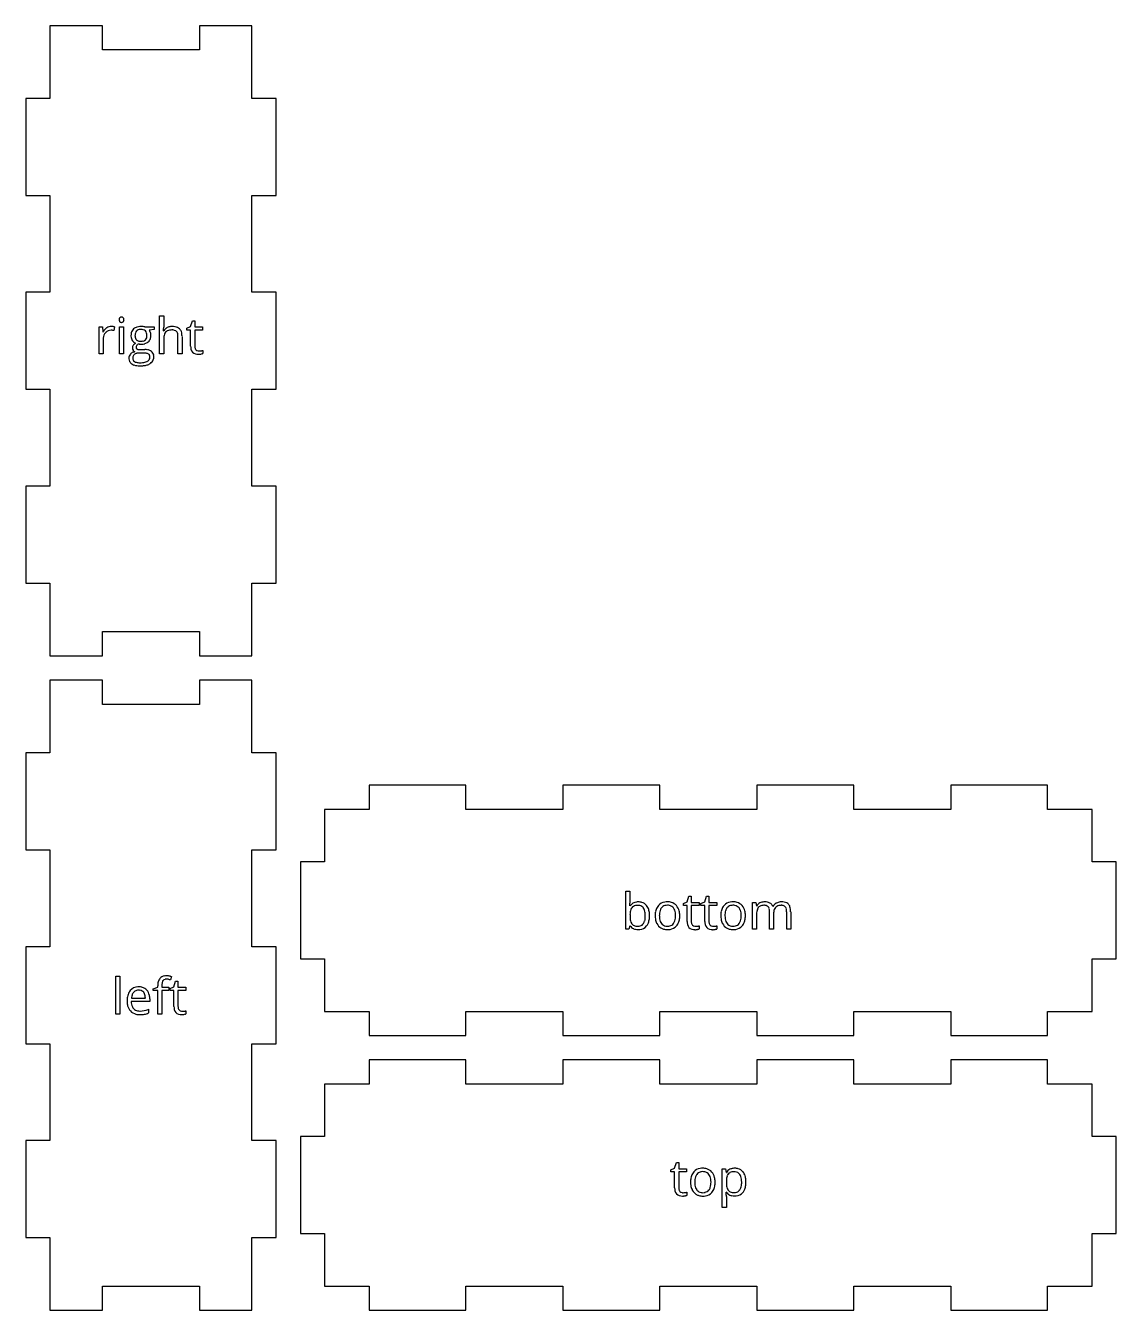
# Model space of a CAD drawing. Header units: millimetres. Extents: x 0 to 239, y 3 to 162.
# Drawn here: x 104 to 239, y 3 to 162 of the extents above; entities that cross this region are included whole.
import ezdxf

# ---------------------------------------------------------------- set-up
doc = ezdxf.new("R2010")
doc.units = ezdxf.units.MM

msp = doc.modelspace()

# ---------------------------------------------------------------- linework, layer by layer
at = {"layer": 'bottom_labelLayer'}
for p, q in [((178.3, 50.18), (178.3, 54.89)), ((178.3, 54.89), (178.8, 54.89)), ((178.8, 54.89), (178.8, 53.74)), ((185.88, 53.55), (186.09, 54.26)), ((186.09, 54.26), (186.38, 54.26)), ((186.38, 54.26), (186.38, 53.49)), ((188.07, 53.55), (188.28, 54.26)), ((188.28, 54.26), (188.57, 54.26)), ((188.57, 54.26), (188.57, 53.49)), ((178.78, 53.05), (178.8, 53.05)), ((185.41, 53.34), (185.88, 53.55)), ((185.41, 53.1), (185.41, 53.34)), ((185.88, 53.1), (185.41, 53.1)), ((185.88, 51.13), (185.88, 53.1)), ((186.38, 53.49), (187.35, 53.49)), ((187.35, 53.1), (186.38, 53.1)), ((186.38, 53.1), (186.38, 51.15)), ((187.35, 53.49), (187.35, 53.1)), ((187.59, 53.34), (188.07, 53.55)), ((187.59, 53.1), (187.59, 53.34)), ((188.07, 53.1), (187.59, 53.1)), ((188.07, 51.13), (188.07, 53.1)), ((188.57, 53.49), (189.54, 53.49)), ((189.54, 53.1), (188.57, 53.1)), ((188.57, 53.1), (188.57, 51.15)), ((189.54, 53.49), (189.54, 53.1)), ((193.97, 50.18), (193.97, 53.49)), ((193.97, 53.49), (194.38, 53.49)), ((194.38, 53.49), (194.46, 53.04)), ((194.46, 53.04), (194.48, 53.04)), ((196.48, 52.99), (196.5, 52.99)), ((194.47, 51.92), (194.47, 50.18)), ((196.08, 50.18), (196.08, 52.33)), ((196.58, 52.03), (196.58, 50.18)), ((198.2, 50.18), (198.2, 52.33)), ((198.7, 52.34), (198.7, 50.18)), ((178.66, 50.18), (178.3, 50.18)), ((178.77, 50.6), (178.66, 50.18)), ((178.8, 50.6), (178.77, 50.6)), ((187.37, 50.59), (187.37, 50.21)), ((189.56, 50.59), (189.56, 50.21)), ((194.47, 50.18), (193.97, 50.18)), ((196.58, 50.18), (196.08, 50.18)), ((198.7, 50.18), (198.2, 50.18))]:
    msp.add_line(p, q, dxfattribs=at)
for centre, radius, start, end in [((171.24, 53.63), 7.56, 355.7239, 358.1259), ((172.54, 53.55), 6.26, 355.4714, 355.6531), ((168.33, 53.73), 10.48, 358.1123, 0.0484), ((179.74, 52.4), 1.14, 95.1835, 145.1109), ((180.39, 52.08), 1.57, 160.8926, 171.2335), ((179.72, 52.32), 0.86, 143.3382, 161.256), ((179.56, 52.42), 0.668, 120.1403, 142.4249), ((179.66, 52.24), 0.874, 100.4469, 119.6701), ((179.76, 51.71), 1.41, 89.5731, 100.7324), ((179.84, 51.83), 1.72, 89.8744, 96.8146), ((179.78, 51.96), 1.16, 78.6782, 90.375), ((179.86, 52.01), 1.54, 74.2393, 90.5624), ((179.88, 52.38), 0.733, 35.5408, 79.8011), ((179.96, 52.38), 1.15, 38.5631, 74.0671), ((179.8, 52.32), 0.833, 32.7028, 35.5249), ((179.57, 52.2), 1.09, 15.7779, 32.0152), ((178.85, 51.98), 1.84, 6.1648, 16.0397), ((179.7, 52.18), 1.48, 16.4709, 38.4075), ((178.95, 51.94), 2.27, 5.1339, 16.7973), ((183.64, 52.03), 1.71, 150.7112, 169.4696), ((183.36, 52.18), 1.39, 138.176, 150.2287), ((183.31, 52.21), 1.33, 99.1759, 137.9833), ((184.13, 51.97), 1.69, 162.0653, 173.1675), ((183.52, 52.18), 1.04, 142.9026, 162.375), ((183.32, 52.31), 0.8, 103.4685, 142.3119), ((183.44, 51.6), 1.95, 89.7326, 100.076), ((183.42, 51.93), 1.2, 89.4806, 103.8805), ((183.44, 51.86), 1.27, 79.3453, 90.3175), ((183.46, 51.87), 1.69, 73.5222, 90.5692), ((183.54, 52.29), 0.827, 37.9578, 80.4006), ((183.56, 52.22), 1.32, 41.1446, 73.2134), ((183.37, 52.17), 1.03, 20.0257, 37.4351), ((182.85, 51.98), 1.58, 7.744, 20.069), ((183.37, 52.06), 1.56, 13.5014, 41.0704), ((191.76, 52.03), 1.71, 150.7112, 169.4696), ((191.48, 52.18), 1.39, 138.176, 150.2287), ((191.43, 52.21), 1.33, 99.1759, 137.9833), ((192.25, 51.97), 1.69, 162.0653, 173.1675), ((191.64, 52.18), 1.04, 142.9026, 162.375), ((191.44, 52.31), 0.8, 103.4685, 142.3119), ((191.56, 51.6), 1.95, 89.7326, 100.076), ((191.54, 51.93), 1.2, 89.4806, 103.8805), ((191.56, 51.86), 1.27, 79.3453, 90.3175), ((191.59, 51.87), 1.69, 73.5222, 90.5692), ((191.66, 52.29), 0.827, 37.9578, 80.4006), ((191.69, 52.22), 1.32, 41.1446, 73.2134), ((191.49, 52.17), 1.03, 20.0257, 37.4351), ((190.98, 51.98), 1.58, 7.744, 20.069), ((191.5, 52.06), 1.56, 13.5014, 41.0704), ((195.33, 52.54), 0.988, 117.121, 149.5423), ((195.98, 52.12), 1.49, 161.0235, 171.4469), ((195.36, 52.34), 0.843, 143.077, 161.3914), ((195.21, 52.44), 0.659, 123.7021, 142.3022), ((195.28, 52.33), 0.789, 101.1546, 123.0655), ((195.43, 52.36), 1.19, 93.8343, 117.5072), ((195.37, 51.88), 1.25, 89.5573, 101.4832), ((195.46, 52.11), 1.44, 89.9661, 94.2831), ((195.38, 51.95), 1.18, 85.5238, 90.0795), ((195.48, 51.91), 1.65, 77.5572, 90.5513), ((195.42, 52.29), 0.834, 72.3602, 85.9562), ((195.51, 52.58), 0.527, 41.0611, 72.8994), ((195.63, 52.57), 0.971, 52.7027, 78.0053), ((195.45, 52.54), 0.607, 20.7071, 40.0218), ((195.14, 52.42), 0.931, 7.9865, 20.795), ((194.6, 52.34), 1.48, 359.6948, 8.1472), ((195.69, 52.67), 0.858, 22.2098, 51.497), ((197.41, 52.47), 1.05, 119.4042, 150.1829), ((197.95, 52.16), 1.36, 160.8731, 172.5273), ((197.45, 52.33), 0.83, 140.9765, 161.1699), ((197.32, 52.43), 0.665, 122.3598, 140.2883), ((197.53, 52.29), 1.26, 118.2579, 120.0633), ((197.53, 52.28), 1.27, 95.8635, 117.9693), ((197.39, 52.3), 0.817, 101.0032, 121.784), ((197.49, 51.83), 1.29, 89.5621, 101.2962), ((197.57, 51.97), 1.59, 89.9198, 96.2618), ((197.5, 51.96), 1.17, 85.8145, 90.0685), ((197.59, 51.81), 1.75, 79.9361, 90.3804), ((197.53, 52.29), 0.834, 72.6396, 86.2568), ((197.63, 52.58), 0.529, 41.0409, 73.1792), ((197.7, 52.44), 1.11, 62.9724, 80.1665), ((197.56, 52.54), 0.607, 20.7071, 40.0218), ((197.26, 52.42), 0.931, 7.9865, 20.795), ((196.71, 52.34), 1.48, 359.6948, 8.1472), ((197.83, 52.69), 0.828, 44.229, 62.6229), ((197.79, 52.67), 0.865, 19.5612, 43.3161), ((197.26, 52.47), 1.43, 7.5042, 19.9645), ((196.39, 52.35), 2.3, 359.7107, 7.6907), ((182.68, 51.84), 3.87, 177.6177, 180.0425), ((182.13, 51.82), 3.32, 179.7763, 185.7076), ((181.51, 51.9), 2.71, 171.0668, 177.8457), ((180.82, 51.69), 2.01, 185.5924, 194.2051), ((179.98, 51.47), 1.14, 193.9431, 208.0219), ((179.64, 51.3), 0.758, 208.5536, 217.5605), ((179.51, 51.51), 1.15, 326.7105, 343.6662), ((178.84, 51.71), 1.86, 343.4172, 353.6369), ((177.73, 51.86), 2.97, 359.7681, 6.3095), ((177.82, 51.83), 2.88, 353.4935, 0.2205), ((179.3, 51.64), 1.9, 335.8306, 350.8255), ((178.28, 51.82), 2.95, 350.6563, 0.3381), ((178, 51.84), 3.23, 359.8779, 5.4094), ((184.52, 51.85), 2.61, 169.2443, 180.3881), ((184.43, 51.83), 2.51, 179.7745, 189.0933), ((183.78, 51.72), 1.86, 188.9103, 205.3171), ((183.59, 51.64), 1.65, 205.6561, 208.4462), ((185.09, 51.85), 2.66, 173.0086, 180.2464), ((184.98, 51.82), 2.54, 179.706, 187.9161), ((184.05, 51.69), 1.6, 187.7639, 200.0977), ((183.53, 51.5), 1.05, 200.0846, 216.9132), ((183.33, 51.52), 1.08, 323.009, 342.639), ((182.71, 51.72), 1.73, 342.3615, 353.7538), ((181.94, 51.85), 2.51, 359.7076, 7.8973), ((181.8, 51.83), 2.65, 353.5363, 0.2014), ((183.24, 51.65), 1.7, 330.2507, 349.4116), ((182.64, 51.87), 2.32, 1.1278, 13.88), ((182.37, 51.82), 2.6, 349.1762, 0.3863), ((182.01, 51.84), 2.95, 359.9919, 1.542), ((187.46, 51.11), 1.58, 179.3551, 192.8478), ((187.4, 51.14), 1.01, 179.6417, 189.7505), ((187.04, 51.08), 0.649, 189.548, 205.7873), ((189.65, 51.11), 1.58, 179.3551, 192.8478), ((189.58, 51.14), 1.01, 179.6417, 189.7505), ((189.23, 51.08), 0.649, 189.548, 205.7873), ((192.65, 51.85), 2.61, 169.2443, 180.3881), ((192.55, 51.83), 2.51, 179.7745, 189.0933), ((191.91, 51.72), 1.86, 188.9103, 205.3171), ((191.71, 51.64), 1.65, 205.6561, 208.4462), ((193.21, 51.85), 2.66, 173.0086, 180.2464), ((193.1, 51.82), 2.54, 179.706, 187.9161), ((192.17, 51.69), 1.6, 187.7639, 200.0977), ((191.66, 51.5), 1.05, 200.0846, 216.9132), ((191.45, 51.52), 1.08, 323.009, 342.639), ((190.83, 51.72), 1.73, 342.3615, 353.7538), ((190.06, 51.85), 2.51, 359.7076, 7.8973), ((189.92, 51.83), 2.65, 353.5363, 0.2014), ((191.36, 51.65), 1.7, 330.2507, 349.4116), ((190.77, 51.87), 2.32, 1.1278, 13.88), ((190.49, 51.82), 2.6, 349.1762, 0.3863), ((190.14, 51.84), 2.95, 359.9919, 1.542), ((197, 51.96), 2.53, 171.3043, 178.3501), ((197.97, 51.92), 3.5, 178.0977, 180.0253), ((198.79, 52.04), 2.21, 172.3776, 180.1829), ((199.35, 52.03), 2.77, 179.8933, 180.0001), ((179.71, 51.25), 1.11, 215.585, 245.8362), ((179.61, 51.29), 0.729, 218.169, 253.8047), ((179.79, 51.45), 1.33, 245.9802, 255.5456), ((179.74, 51.7), 1.17, 253.1382, 266.8483), ((179.84, 51.64), 1.52, 255.7756, 270.3185), ((179.78, 52.15), 1.62, 266.3776, 270.0509), ((179.79, 51.54), 1, 269.3869, 285.8631), ((179.85, 51.82), 1.7, 269.9226, 275.5481), ((179.93, 51.31), 1.19, 274.064, 321.4081), ((179.87, 51.27), 0.723, 286.0163, 326.8497), ((179.75, 51.45), 1.41, 321.3161, 335.5437), ((183.34, 51.49), 1.36, 207.7947, 238.6758), ((183.36, 51.52), 1.4, 238.8115, 253.2429), ((183.35, 51.37), 0.824, 217.3009, 261.7099), ((183.41, 51.73), 1.61, 253.5437, 270.4183), ((183.43, 51.78), 1.25, 260.5032, 270.2477), ((183.43, 52.07), 1.95, 269.7503, 279.8033), ((183.45, 51.7), 1.17, 269.4482, 284.7256), ((183.54, 51.36), 0.812, 284.5662, 322.6334), ((183.56, 51.47), 1.34, 278.8959, 317.9979), ((183.51, 51.51), 1.4, 318.144, 329.7567), ((186.67, 50.9), 0.76, 190.3818, 253.8772), ((186.89, 51.01), 0.487, 206.1294, 221.4084), ((186.82, 51.43), 1.31, 253.7848, 270.8852), ((186.88, 51), 0.467, 221.5949, 262.3505), ((186.91, 51.2), 0.672, 261.3265, 270.1914), ((186.84, 51.4), 1.29, 270.0032, 270.7614), ((186.84, 51.68), 1.57, 270.8932, 275.5485), ((186.92, 52.18), 1.65, 269.8804, 278.3028), ((186.78, 52.29), 2.18, 275.5262, 279.2939), ((186.83, 51.99), 1.88, 279.1859, 280.115), ((186.94, 52.05), 1.52, 278.4155, 279.0077), ((186.91, 51.54), 1.41, 280.0071, 283.3736), ((186.75, 53.23), 2.72, 278.9588, 280.5106), ((187.04, 51.01), 0.874, 283.307, 288.1198), ((186.93, 52.29), 1.76, 280.4848, 282.6268), ((187.08, 51.6), 1.05, 282.5879, 285.5794), ((187.16, 50.65), 0.494, 287.9888, 295.3048), ((187.16, 51.32), 0.76, 285.7259, 286.2542), ((188.86, 50.9), 0.76, 190.3818, 253.8772), ((189.08, 51.01), 0.487, 206.1294, 221.4084), ((189.01, 51.43), 1.31, 253.7848, 270.8852), ((189.06, 51), 0.467, 221.5949, 262.3505), ((189.1, 51.2), 0.672, 261.3265, 270.1914), ((189.03, 51.4), 1.29, 270.0032, 270.7614), ((189.03, 51.68), 1.57, 270.8932, 275.5485), ((189.11, 52.18), 1.65, 269.8804, 278.3028), ((188.97, 52.29), 2.18, 275.5262, 279.2939), ((189.02, 51.99), 1.88, 279.1859, 280.115), ((189.12, 52.05), 1.52, 278.4155, 279.0077), ((189.1, 51.54), 1.41, 280.0071, 283.3736), ((188.94, 53.23), 2.72, 278.9588, 280.5106), ((189.23, 51.01), 0.874, 283.307, 288.1198), ((189.12, 52.29), 1.76, 280.4848, 282.6268), ((189.27, 51.6), 1.05, 282.5879, 285.5794), ((189.35, 50.65), 0.494, 287.9888, 295.3048), ((189.35, 51.32), 0.76, 285.7259, 286.2542), ((191.47, 51.49), 1.36, 207.7947, 238.6758), ((191.48, 51.52), 1.4, 238.8115, 253.2429), ((191.47, 51.37), 0.824, 217.3009, 261.7099), ((191.54, 51.73), 1.61, 253.5437, 270.4183), ((191.56, 51.78), 1.25, 260.5032, 270.2477), ((191.56, 52.07), 1.95, 269.7503, 279.8033), ((191.57, 51.7), 1.17, 269.4482, 284.7256), ((191.66, 51.36), 0.812, 284.5662, 322.6334), ((191.68, 51.47), 1.34, 278.8959, 317.9979), ((191.63, 51.51), 1.4, 318.144, 329.7567)]:
    msp.add_arc(centre, radius, start, end, dxfattribs=at)
at = {"layer": 'bottom_outsideCutPath'}
for p, q in [((158.5, 68), (146.5, 68)), ((146.5, 68), (146.5, 65)), ((158.5, 65), (158.5, 68)), ((182.5, 68), (170.5, 68)), ((170.5, 68), (170.5, 65)), ((182.5, 65), (182.5, 68)), ((206.5, 68), (194.5, 68)), ((194.5, 68), (194.5, 65)), ((206.5, 65), (206.5, 68)), ((230.5, 68), (218.5, 68)), ((218.5, 68), (218.5, 65)), ((230.5, 65), (230.5, 68)), ((141, 65), (141, 58.5)), ((146.5, 65), (141, 65)), ((170.5, 65), (158.5, 65)), ((194.5, 65), (182.5, 65)), ((218.5, 65), (206.5, 65)), ((236, 65), (230.5, 65)), ((236, 58.5), (236, 65)), ((141, 58.5), (138, 58.5)), ((138, 58.5), (138, 46.5)), ((239, 58.5), (236, 58.5)), ((239, 46.5), (239, 58.5)), ((138, 46.5), (141, 46.5)), ((141, 46.5), (141, 40)), ((236, 40), (236, 46.5)), ((236, 46.5), (239, 46.5)), ((141, 40), (146.5, 40)), ((146.5, 40), (146.5, 37)), ((158.5, 37), (158.5, 40)), ((158.5, 40), (170.5, 40)), ((170.5, 40), (170.5, 37)), ((182.5, 37), (182.5, 40)), ((182.5, 40), (194.5, 40)), ((194.5, 40), (194.5, 37)), ((206.5, 37), (206.5, 40)), ((206.5, 40), (218.5, 40)), ((218.5, 40), (218.5, 37)), ((230.5, 37), (230.5, 40)), ((230.5, 40), (236, 40)), ((146.5, 37), (158.5, 37)), ((170.5, 37), (182.5, 37)), ((194.5, 37), (206.5, 37)), ((218.5, 37), (230.5, 37))]:
    msp.add_line(p, q, dxfattribs=at)
at = {"layer": 'left_labelLayer'}
for p, q in [((115.16, 39.66), (115.16, 44.37)), ((115.16, 44.37), (115.67, 44.37)), ((115.67, 44.37), (115.67, 39.66)), ((119.76, 42.81), (120.36, 42.99)), ((120.36, 42.99), (120.36, 43.18)), ((120.86, 43.19), (120.86, 42.98)), ((120.86, 42.98), (121.71, 42.98)), ((121.71, 42.98), (121.71, 42.59)), ((121.87, 42.83), (122.35, 43.04)), ((122.04, 44.3), (121.91, 43.89)), ((122.35, 43.04), (122.56, 43.75)), ((122.56, 43.75), (122.85, 43.75)), ((122.85, 43.75), (122.85, 42.98)), ((122.85, 42.98), (123.81, 42.98)), ((123.81, 42.98), (123.81, 42.59)), ((117.08, 41.64), (118.81, 41.64)), ((119.35, 41.54), (119.35, 41.23)), ((119.76, 42.59), (119.76, 42.81)), ((120.36, 42.59), (119.76, 42.59)), ((120.36, 39.66), (120.36, 42.59)), ((121.71, 42.59), (120.86, 42.59)), ((120.86, 42.59), (120.86, 39.66)), ((121.87, 42.59), (121.87, 42.83)), ((122.35, 42.59), (121.87, 42.59)), ((122.35, 40.61), (122.35, 42.59)), ((123.81, 42.59), (122.85, 42.59)), ((122.85, 42.59), (122.85, 40.63)), ((119.35, 41.23), (117.07, 41.23)), ((119.21, 40.26), (119.21, 39.81)), ((123.84, 40.07), (123.84, 39.69)), ((115.67, 39.66), (115.16, 39.66)), ((120.86, 39.66), (120.36, 39.66))]:
    msp.add_line(p, q, dxfattribs=at)
for centre, radius, start, end in [((117.94, 41.75), 1.29, 92.4763, 140.5386), ((118, 41.26), 1.78, 89.9637, 93.9175), ((118.02, 41.51), 1.53, 74.2126, 90.545), ((118.11, 41.86), 1.16, 41.2065, 74.0232), ((122.39, 43.2), 2.04, 167.5776, 180.6586), ((121.44, 43.43), 1.05, 141.7434, 168.2322), ((121.28, 43.51), 0.881, 98.2551, 139.6203), ((122.58, 43.22), 1.72, 171.6527, 178.4384), ((123.23, 43.19), 2.37, 178.1973, 180.023), ((121.9, 43.32), 1.03, 161.8438, 171.7846), ((121.47, 43.47), 0.581, 145.0689, 162.1801), ((121.35, 43.54), 0.435, 102.7677, 144.338), ((121.42, 42.87), 1.53, 89.6696, 99.9315), ((121.41, 43.31), 0.678, 89.486, 103.4197), ((121.41, 42.91), 1.08, 83.0762, 89.7928), ((121.42, 42.78), 1.62, 81.5642, 89.7017), ((121.35, 42.38), 1.62, 76.5183, 83.0217), ((121.3, 41.99), 2.42, 75.9741, 81.6565), ((121.16, 41.57), 2.44, 71.9613, 76.5919), ((121.11, 41.18), 3.25, 73.2964, 76.0945), ((119.19, 41.31), 2.64, 168.9539, 180.3844), ((118.32, 41.48), 1.76, 149.4071, 169.1854), ((118.08, 41.61), 1.49, 140.1056, 148.9067), ((118.97, 41.46), 1.9, 172.1544, 174.7616), ((118.54, 41.53), 1.46, 160.3354, 172.5315), ((118.1, 41.69), 0.993, 138.0995, 160.5866), ((117.93, 41.84), 0.765, 106.4657, 137.9176), ((117.99, 41.63), 0.991, 89.4423, 106.2089), ((118, 41.58), 1.03, 79.6468, 90.2911), ((118.08, 41.92), 0.688, 40.0823, 80.6243), ((118, 41.87), 0.777, 23.4821, 39.7073), ((117.71, 41.74), 1.09, 8.7343, 23.2772), ((117.1, 41.64), 1.71, 359.6745, 8.9224), ((117.93, 41.7), 1.41, 11.5994, 41.1496), ((117.31, 41.56), 2.05, 359.6148, 12.0337), ((119.42, 41.29), 2.87, 179.9888, 181.799), ((118.77, 41.25), 2.22, 181.3575, 194.492), ((118.05, 41.06), 1.48, 194.0877, 223.0538), ((117.97, 41), 1.38, 223.5466, 256.1957), ((119.08, 41.27), 2.02, 181.1447, 190.8007), ((118.37, 41.13), 1.29, 190.6006, 206.0275), ((118.06, 40.98), 0.944, 206.2951, 222.5557), ((118.03, 40.96), 0.913, 223.0645, 258.1402), ((118.14, 41.42), 1.38, 257.5312, 270.4319), ((118.14, 42.69), 2.65, 270.1984, 292.209), ((118.01, 42.58), 3.02, 287.9023, 293.4862), ((118.01, 43.06), 3.04, 291.8257, 293.1611), ((123.93, 40.59), 1.58, 179.3551, 192.8478), ((123.13, 40.38), 0.76, 190.3818, 253.8772), ((123.86, 40.63), 1.01, 179.6417, 189.7505), ((123.5, 40.56), 0.649, 189.548, 205.7873), ((123.36, 40.5), 0.487, 206.1294, 221.4084), ((123.34, 40.48), 0.467, 221.5949, 262.3505), ((123.38, 40.68), 0.672, 261.3265, 270.1914), ((123.39, 41.66), 1.65, 269.8804, 278.3028), ((123.4, 41.54), 1.52, 278.4155, 279.0077), ((123.22, 42.72), 2.72, 278.9588, 280.5106), ((123.39, 41.77), 1.76, 280.4848, 282.6268), ((123.55, 41.08), 1.05, 282.5879, 285.5794), ((123.62, 40.8), 0.76, 285.7259, 286.2542), ((118.12, 41.55), 1.95, 256.0088, 270.4848), ((118.14, 43.69), 4.09, 269.9668, 271.9931), ((118.17, 42.71), 3.11, 271.912, 275.9727), ((118.28, 41.71), 2.11, 275.9055, 281.6603), ((118.23, 41.9), 2.31, 281.9936, 287.8852), ((123.29, 40.91), 1.31, 253.7848, 270.8852), ((123.31, 40.88), 1.29, 270.0032, 270.7614), ((123.3, 41.16), 1.57, 270.8932, 275.5485), ((123.24, 41.77), 2.18, 275.5262, 279.2939), ((123.3, 41.48), 1.88, 279.1859, 280.115), ((123.38, 41.02), 1.41, 280.0071, 283.3736), ((123.51, 40.5), 0.874, 283.307, 288.1198), ((123.63, 40.14), 0.494, 287.9888, 295.3048)]:
    msp.add_arc(centre, radius, start, end, dxfattribs=at)
at = {"layer": 'left_outsideCutPath'}
for p, q in [((107, 81), (107, 72)), ((113.5, 81), (107, 81)), ((113.5, 78), (113.5, 81)), ((132, 81), (125.5, 81)), ((125.5, 81), (125.5, 78)), ((132, 72), (132, 81)), ((125.5, 78), (113.5, 78)), ((107, 72), (104, 72)), ((104, 72), (104, 60)), ((135, 72), (132, 72)), ((135, 60), (135, 72)), ((104, 60), (107, 60)), ((107, 60), (107, 48)), ((132, 48), (132, 60)), ((132, 60), (135, 60)), ((107, 48), (104, 48)), ((104, 48), (104, 36)), ((135, 48), (132, 48)), ((135, 36), (135, 48)), ((104, 36), (107, 36)), ((107, 36), (107, 24)), ((132, 24), (132, 36)), ((132, 36), (135, 36)), ((107, 24), (104, 24)), ((104, 24), (104, 12)), ((135, 24), (132, 24)), ((135, 12), (135, 24)), ((104, 12), (107, 12)), ((107, 12), (107, 3)), ((132, 3), (132, 12)), ((132, 12), (135, 12)), ((113.5, 3), (113.5, 6)), ((113.5, 6), (125.5, 6)), ((125.5, 6), (125.5, 3)), ((107, 3), (113.5, 3)), ((125.5, 3), (132, 3))]:
    msp.add_line(p, q, dxfattribs=at)
at = {"layer": 'right_labelLayer'}
for p, q in [((120.58, 121.39), (120.58, 126.1)), ((120.58, 126.1), (121.08, 126.1)), ((121.08, 126.1), (121.08, 124.67)), ((113.09, 121.39), (113.09, 124.71)), ((113.09, 124.71), (113.5, 124.71)), ((113.5, 124.71), (113.56, 124.09)), ((113.56, 124.09), (113.58, 124.09)), ((115, 124.73), (114.93, 124.27)), ((115.62, 121.39), (115.62, 124.71)), ((115.62, 124.71), (116.12, 124.71)), ((116.12, 124.71), (116.12, 121.39)), ((118.75, 124.71), (119.9, 124.71)), ((119.9, 124.39), (119.29, 124.32)), ((119.9, 124.71), (119.9, 124.39)), ((121.06, 124.25), (121.09, 124.25)), ((123.95, 124.56), (124.42, 124.77)), ((123.95, 124.32), (123.95, 124.56)), ((124.42, 124.32), (123.95, 124.32)), ((124.42, 124.77), (124.64, 125.48)), ((124.42, 122.34), (124.42, 124.32)), ((124.64, 125.48), (124.93, 125.48)), ((124.93, 125.48), (124.93, 124.71)), ((124.93, 124.71), (125.89, 124.71)), ((125.89, 124.32), (124.93, 124.32)), ((124.93, 124.32), (124.93, 122.36)), ((125.89, 124.71), (125.89, 124.32)), ((113.59, 123.17), (113.59, 121.39)), ((121.08, 123.12), (121.08, 121.39)), ((122.85, 121.39), (122.85, 123.54)), ((123.36, 123.55), (123.36, 121.39)), ((113.59, 121.39), (113.09, 121.39)), ((116.12, 121.39), (115.62, 121.39)), ((118.58, 121.47), (117.98, 121.47)), ((118.15, 121.92), (118.74, 121.92)), ((121.08, 121.39), (120.58, 121.39)), ((123.36, 121.39), (122.85, 121.39)), ((125.91, 121.8), (125.91, 121.42))]:
    msp.add_line(p, q, dxfattribs=at)
for centre, radius, start, end in [((115.92, 125.64), 0.346, 155.9681, 171.0515), ((116.13, 125.61), 0.557, 170.8453, 180.3546), ((115.82, 125.69), 0.235, 133.7881, 155.917), ((115.86, 125.65), 0.291, 92.6446, 133.471), ((115.87, 125.56), 0.384, 89.9688, 93.7642), ((115.88, 125.64), 0.296, 46.3708, 90.8879), ((115.91, 125.67), 0.254, 17.7251, 46.4474), ((115.77, 125.63), 0.399, 4.9427, 18.19), ((115.59, 125.61), 0.575, 359.885, 5.318), ((115.06, 123.26), 1.7, 139.414, 150.6032), ((114.76, 123.52), 1.3, 124.2321, 139.4161), ((114.77, 123.2), 1.19, 135.6211, 138.8377), ((114.56, 123.44), 0.871, 89.6336, 137.0881), ((114.59, 123.77), 1, 89.6796, 124.4406), ((114.56, 123.13), 1.18, 87.3435, 89.966), ((114.61, 122.46), 2.31, 84.9923, 90.128), ((114.54, 122.77), 1.54, 81.5885, 87.1916), ((114.45, 122.1), 2.21, 77.4454, 81.6361), ((114.66, 123.08), 1.68, 78.4892, 85.0266), ((116.17, 125.61), 0.593, 179.8805, 185.3689), ((115.99, 125.59), 0.409, 184.9924, 198.204), ((115.84, 125.54), 0.259, 197.7935, 224.8942), ((115.86, 125.55), 0.282, 225.1301, 249.9003), ((115.87, 125.59), 0.319, 250.5002, 270.5977), ((115.88, 125.56), 0.293, 269.1788, 314.2808), ((115.91, 125.53), 0.245, 313.6153, 332.2678), ((115.84, 125.57), 0.327, 332.6324, 350.0704), ((115.65, 125.6), 0.52, 349.8346, 0.389), ((118, 123.77), 0.955, 132.3288, 167.3341), ((118.07, 123.67), 1.07, 106.2189, 131.5377), ((118.15, 123.79), 0.603, 135.584, 163.0016), ((118.13, 123.8), 0.578, 122.521, 134.9966), ((118.23, 123.15), 1.62, 93.633, 106.5409), ((118.18, 123.71), 0.687, 101.062, 121.974), ((118.26, 123.35), 1.05, 89.5859, 101.3334), ((118.28, 122.55), 2.22, 89.938, 94.0268), ((118.28, 123.31), 1.09, 76.1095, 90.7029), ((118.29, 122.84), 1.93, 82.5852, 90.185), ((118.35, 123.3), 1.47, 74.009, 82.5694), ((118.42, 123.81), 0.571, 13.9536, 77.6674), ((118.65, 123.81), 0.817, 29.4585, 38.3577), ((118.31, 123.62), 1.2, 23.1845, 29.5423), ((117.99, 123.48), 1.55, 21.2504, 23.3492), ((118.54, 123.69), 0.967, 6.8505, 20.9873), ((119.11, 124.52), 1.97, 351.9714, 354.9619), ((118.1, 124.61), 2.98, 354.9829, 357.8943), ((116.56, 124.67), 4.52, 357.8675, 0.0682), ((121.94, 123.71), 1, 119.8316, 147.9726), ((121.97, 123.53), 0.836, 140.6209, 160.5049), ((121.86, 123.6), 0.704, 118.4551, 139.6705), ((122.06, 123.53), 1.23, 116.6659, 120.4182), ((122.09, 123.47), 1.29, 96.6653, 116.3782), ((121.97, 123.39), 0.945, 100.1068, 118.0848), ((122.08, 122.82), 1.52, 89.592, 100.3595), ((122.14, 123.13), 1.63, 89.8927, 96.9959), ((122.09, 123.01), 1.33, 84.0198, 90.1511), ((122.15, 122.72), 2.04, 80.6863, 90.3538), ((122.14, 123.44), 0.9, 71.0828, 84.3692), ((122.26, 123.75), 0.567, 43.379, 71.5386), ((122.28, 123.47), 1.28, 65.6023, 80.8844), ((122.23, 123.74), 0.598, 22.7025, 42.3419), ((122.43, 123.81), 0.906, 46.7401, 65.413), ((122.44, 123.85), 0.875, 19.2204, 45.7661), ((121.94, 123.66), 1.41, 6.4734, 19.6468), ((115.11, 123.17), 1.53, 173.6907, 180.0883), ((114.74, 123.23), 1.15, 138.9576, 174.5422), ((118.48, 123.64), 1.45, 166.8196, 180.484), ((118.3, 123.63), 1.27, 179.9758, 183.6207), ((118.07, 123.61), 1.04, 183.0161, 212.3123), ((118.11, 123.64), 1.09, 212.4714, 215.8874), ((117.95, 123.51), 0.881, 215.1641, 247.4748), ((117.89, 122.01), 0.719, 132.726, 144.1478), ((118.16, 121.72), 1.11, 125.2212, 132.8656), ((118.43, 121.34), 1.58, 121.2354, 125.3795), ((118.47, 123.68), 0.938, 162.5912, 175.7343), ((118.85, 123.65), 1.32, 175.3393, 180.0865), ((118.51, 123.64), 0.981, 179.5618, 191.6529), ((118.17, 123.56), 0.632, 191.3555, 213.366), ((118.09, 123.52), 0.538, 213.9574, 227.7971), ((118.16, 123.6), 0.65, 228.2621, 254.7342), ((118.16, 122.1), 0.527, 128.0882, 147.1401), ((118.39, 121.82), 0.894, 117.3935, 128.4096), ((118.23, 123.95), 1.36, 259.4963, 263.3905), ((118.25, 123.91), 0.975, 254.4016, 267.4348), ((118.25, 124.2), 1.62, 263.4837, 270.1271), ((118.27, 124.23), 1.29, 267.0154, 270.0321), ((118.26, 124.77), 2.18, 269.9691, 272.9313), ((118.29, 124.03), 1.09, 269.2257, 284.3773), ((118.3, 124.24), 1.66, 272.5335, 285.258), ((118.44, 123.51), 0.554, 282.7797, 346.4829), ((118.45, 123.72), 1.11, 284.9316, 310.6222), ((117.93, 123.67), 1.08, 359.1807, 15.0432), ((117.99, 123.64), 1.02, 345.4362, 0.7466), ((118.57, 123.58), 0.932, 310.6098, 342.0924), ((118.35, 123.64), 1.15, 342.5649, 0.5958), ((118.26, 123.66), 1.24, 359.871, 7.0432), ((124.33, 123.13), 3.24, 178.108, 180.023), ((123.49, 123.16), 2.4, 171.3203, 178.3406), ((122.55, 123.31), 1.45, 160.1567, 171.5313), ((121.96, 123.63), 0.887, 8.4932, 22.658), ((121.43, 123.54), 1.42, 359.6715, 8.6877), ((121.18, 123.56), 2.17, 359.7945, 6.7744), ((117.54, 120.84), 0.768, 138.3916, 181.0052), ((117.62, 120.77), 0.878, 113.8121, 138.3496), ((117.78, 122.11), 0.575, 161.7227, 180.4843), ((117.79, 122.11), 0.577, 179.9837, 182.9381), ((117.68, 122.1), 0.466, 182.1767, 215.3416), ((117.72, 122.13), 0.509, 144.4964, 161.335), ((118.06, 120.84), 0.804, 168.2581, 180.382), ((117.77, 120.43), 1.24, 102.287, 114.1173), ((117.79, 120.9), 0.53, 130.7945, 169.0414), ((117.8, 122.19), 0.62, 215.4658, 217.1741), ((117.73, 122.12), 0.522, 216.5862, 245.4968), ((117.83, 120.85), 0.589, 117.2304, 130.5023), ((117.9, 120.7), 0.754, 99.8104, 116.8229), ((118.04, 122.18), 0.378, 147.5369, 180.2592), ((117.92, 122.18), 0.26, 179.292, 198.358), ((117.87, 122.17), 0.21, 199.2292, 239.569), ((117.91, 122.22), 0.278, 238.2182, 239.8474), ((117.94, 122.29), 0.353, 240.7303, 254.5026), ((117.97, 120.31), 1.16, 89.6435, 100.0209), ((118.04, 122.62), 0.698, 254.1637, 262.2122), ((118.11, 123.15), 1.24, 262.0555, 267.2083), ((118.15, 123.83), 1.91, 267.0919, 270.0862), ((118.59, 118.27), 3.2, 86.5054, 90.14), ((118.75, 119.86), 2.06, 81.5745, 90.306), ((118.67, 119.57), 1.89, 81.4173, 86.5756), ((118.8, 120.44), 1.02, 73.4101, 81.5907), ((118.87, 120.6), 1.31, 68.3671, 81.74), ((118.96, 120.95), 0.477, 58.9974, 73.8585), ((119.04, 121.09), 0.317, 31.5095, 58.0778), ((118.83, 120.98), 0.549, 319.0766, 1.1407), ((118.96, 121.05), 0.412, 10.6608, 30.9362), ((119.01, 120.97), 0.908, 52.188, 68.25), ((118.69, 120.99), 0.68, 359.546, 10.9904), ((119.12, 121.11), 0.735, 8.6201, 51.8982), ((118.77, 121.02), 1.09, 340.5269, 0.7202), ((118.75, 121.03), 1.1, 359.7431, 9.7326), ((126, 122.33), 1.58, 179.3551, 192.8478), ((125.21, 122.11), 0.76, 190.3818, 253.8772), ((125.94, 122.36), 1.01, 179.6417, 189.7505), ((125.58, 122.29), 0.649, 189.548, 205.7873), ((125.43, 122.23), 0.487, 206.1294, 221.4084), ((125.37, 122.64), 1.31, 253.7848, 270.8852), ((125.42, 122.21), 0.467, 221.5949, 262.3505), ((125.46, 122.42), 0.672, 261.3265, 270.1914), ((125.39, 122.62), 1.29, 270.0032, 270.7614), ((125.38, 122.9), 1.57, 270.8932, 275.5485), ((125.46, 123.39), 1.65, 269.8804, 278.3028), ((125.32, 123.5), 2.18, 275.5262, 279.2939), ((125.37, 123.21), 1.88, 279.1859, 280.115), ((125.48, 123.27), 1.52, 278.4155, 279.0077), ((125.46, 122.75), 1.41, 280.0071, 283.3736), ((125.29, 124.45), 2.72, 278.9588, 280.5106), ((125.58, 122.23), 0.874, 283.307, 288.1198), ((125.47, 123.5), 1.76, 280.4848, 282.6268), ((125.62, 122.81), 1.05, 282.5879, 285.5794), ((125.7, 121.87), 0.494, 287.9888, 295.3048), ((125.7, 122.53), 0.76, 285.7259, 286.2542), ((117.83, 120.83), 1.06, 179.9782, 183.0228), ((117.59, 120.8), 0.814, 182.208, 207.7461), ((117.57, 120.81), 0.801, 208.9037, 236.4231), ((117.78, 121.11), 1.17, 235.9669, 251.2229), ((117.76, 120.83), 0.505, 179.2208, 200.9356), ((117.7, 120.81), 0.444, 202.0288, 236.1457), ((117.98, 121.69), 1.78, 251.2102, 262.7063), ((117.79, 120.93), 0.59, 235.0635, 238.5045), ((117.9, 121.11), 0.805, 239.1067, 254.4862), ((118.04, 121.6), 1.31, 254.2324, 263.4938), ((118.11, 122.72), 2.82, 262.5635, 270.2699), ((118.12, 122.34), 2.06, 263.4109, 270.1457), ((118.15, 123.66), 3.38, 269.7957, 275.3991), ((118.13, 122.95), 2.67, 269.9113, 270.0001), ((118.14, 123.88), 3.98, 269.7545, 276.617), ((118.27, 122.36), 2.07, 275.2957, 283.3516), ((118.32, 122.4), 2.49, 276.494, 286.4954), ((118.48, 121.52), 1.2, 283.1371, 295.8572), ((118.63, 121.18), 0.835, 296.4049, 301.8009), ((118.61, 121.46), 1.51, 286.2542, 302.528), ((118.69, 121.1), 0.733, 301.2231, 318.6238), ((118.76, 121.19), 1.19, 303.1861, 304.1724), ((118.93, 120.98), 0.924, 302.9903, 339.5495)]:
    msp.add_arc(centre, radius, start, end, dxfattribs=at)
at = {"layer": 'right_outsideCutPath'}
for p, q in [((107, 162), (107, 153)), ((113.5, 162), (107, 162)), ((113.5, 159), (113.5, 162)), ((132, 162), (125.5, 162)), ((125.5, 162), (125.5, 159)), ((132, 153), (132, 162)), ((125.5, 159), (113.5, 159)), ((107, 153), (104, 153)), ((104, 153), (104, 141)), ((135, 153), (132, 153)), ((135, 141), (135, 153)), ((104, 141), (107, 141)), ((107, 141), (107, 129)), ((132, 129), (132, 141)), ((132, 141), (135, 141)), ((107, 129), (104, 129)), ((104, 129), (104, 117)), ((135, 129), (132, 129)), ((135, 117), (135, 129)), ((104, 117), (107, 117)), ((107, 117), (107, 105)), ((132, 105), (132, 117)), ((132, 117), (135, 117)), ((107, 105), (104, 105)), ((104, 105), (104, 93)), ((135, 105), (132, 105)), ((135, 93), (135, 105)), ((104, 93), (107, 93)), ((107, 93), (107, 84)), ((132, 84), (132, 93)), ((132, 93), (135, 93)), ((113.5, 84), (113.5, 87)), ((113.5, 87), (125.5, 87)), ((125.5, 87), (125.5, 84)), ((107, 84), (113.5, 84)), ((125.5, 84), (132, 84))]:
    msp.add_line(p, q, dxfattribs=at)
at = {"layer": 'top_labelLayer'}
for p, q in [((184.33, 20.58), (184.54, 21.29)), ((184.54, 21.29), (184.83, 21.29)), ((184.83, 21.29), (184.83, 20.52)), ((183.85, 20.37), (184.33, 20.58)), ((183.85, 20.13), (183.85, 20.37)), ((184.33, 20.13), (183.85, 20.13)), ((184.33, 18.15), (184.33, 20.13)), ((184.83, 20.52), (185.79, 20.52)), ((185.79, 20.13), (184.83, 20.13)), ((184.83, 20.13), (184.83, 18.18)), ((185.79, 20.52), (185.79, 20.13)), ((190.23, 15.71), (190.23, 20.52)), ((190.23, 20.52), (190.63, 20.52)), ((190.63, 20.52), (190.7, 20.07)), ((190.7, 20.07), (190.73, 20.07)), ((185.82, 17.62), (185.82, 17.23)), ((190.73, 17.63), (190.69, 17.63)), ((190.73, 18.98), (190.73, 18.86)), ((190.73, 17.08), (190.73, 15.71)), ((190.73, 15.71), (190.23, 15.71))]:
    msp.add_line(p, q, dxfattribs=at)
for centre, radius, start, end in [((188.91, 18.88), 2.61, 169.2443, 180.3881), ((188.02, 19.06), 1.71, 150.7112, 169.4696), ((187.74, 19.2), 1.39, 138.176, 150.2287), ((187.69, 19.24), 1.33, 99.1759, 137.9833), ((189.47, 18.87), 2.66, 173.0086, 180.2464), ((188.51, 19), 1.69, 162.0653, 173.1675), ((187.9, 19.2), 1.04, 142.9026, 162.375), ((187.7, 19.34), 0.8, 103.4685, 142.3119), ((187.82, 18.63), 1.95, 89.7326, 100.076), ((187.8, 18.96), 1.2, 89.4806, 103.8805), ((187.82, 18.89), 1.27, 79.3453, 90.3175), ((187.84, 18.89), 1.69, 73.5222, 90.5692), ((187.92, 19.32), 0.827, 37.9578, 80.4006), ((187.94, 19.25), 1.32, 41.1446, 73.2134), ((187.75, 19.2), 1.03, 20.0257, 37.4351), ((187.23, 19.01), 1.58, 7.744, 20.069), ((186.32, 18.88), 2.51, 359.7076, 7.8973), ((187.75, 19.09), 1.56, 13.5014, 41.0704), ((187.02, 18.9), 2.32, 1.1278, 13.88), ((191.84, 19.29), 1.35, 132.3566, 144.9195), ((193.14, 18.98), 2.41, 171.0868, 178.3247), ((192.21, 19.13), 1.46, 160.2896, 171.2453), ((191.64, 19.34), 0.861, 141.889, 160.5974), ((191.63, 19.51), 1.05, 115.4006, 132.3119), ((191.48, 19.45), 0.664, 118.5569, 141.0243), ((191.58, 19.25), 0.896, 100.0868, 118.1918), ((191.71, 19.32), 1.26, 97.7066, 114.8821), ((191.69, 18.7), 1.45, 89.5904, 100.3501), ((191.77, 18.95), 1.63, 89.8468, 97.9474), ((191.7, 19.07), 1.08, 84.038, 90.0848), ((191.79, 19.04), 1.54, 74.1923, 90.5785), ((191.75, 19.37), 0.782, 35.4481, 85.2267), ((191.89, 19.43), 1.14, 38.0524, 74.0417), ((191.52, 19.2), 1.07, 19.8992, 35.8979), ((191.01, 19.01), 1.6, 7.715, 19.886), ((190.09, 18.88), 2.54, 359.7109, 7.861), ((191.6, 19.2), 1.51, 16.3356, 37.909), ((190.83, 18.96), 2.32, 4.5766, 16.6089), ((189.87, 18.87), 3.27, 359.9004, 4.9018), ((185.91, 18.14), 1.58, 179.3551, 192.8478), ((185.12, 17.92), 0.76, 190.3818, 253.8772), ((185.84, 18.17), 1.01, 179.6417, 189.7505), ((185.49, 18.11), 0.649, 189.548, 205.7873), ((185.34, 18.04), 0.487, 206.1294, 221.4084), ((185.32, 18.03), 0.467, 221.5949, 262.3505), ((185.36, 18.23), 0.672, 261.3265, 270.1914), ((185.37, 19.21), 1.65, 269.8804, 278.3028), ((185.38, 19.08), 1.52, 278.4155, 279.0077), ((185.2, 20.26), 2.72, 278.9588, 280.5106), ((185.37, 19.31), 1.76, 280.4848, 282.6268), ((185.53, 18.63), 1.05, 282.5879, 285.5794), ((185.6, 18.35), 0.76, 285.7259, 286.2542), ((188.81, 18.85), 2.51, 179.7745, 189.0933), ((188.16, 18.74), 1.86, 188.9103, 205.3171), ((187.97, 18.66), 1.65, 205.6561, 208.4462), ((187.72, 18.51), 1.36, 207.7947, 238.6758), ((189.36, 18.85), 2.54, 179.706, 187.9161), ((188.43, 18.72), 1.6, 187.7639, 200.0977), ((187.91, 18.53), 1.05, 200.0846, 216.9132), ((187.73, 18.39), 0.824, 217.3009, 261.7099), ((187.81, 18.81), 1.25, 260.5032, 270.2477), ((187.83, 18.73), 1.17, 269.4482, 284.7256), ((187.92, 18.39), 0.812, 284.5662, 322.6334), ((187.94, 18.49), 1.34, 278.8959, 317.9979), ((187.71, 18.54), 1.08, 323.009, 342.639), ((187.09, 18.74), 1.73, 342.3615, 353.7538), ((186.18, 18.85), 2.65, 353.5363, 0.2014), ((187.89, 18.53), 1.4, 318.144, 329.7567), ((187.62, 18.67), 1.7, 330.2507, 349.4116), ((186.75, 18.85), 2.6, 349.1762, 0.3863), ((186.4, 18.86), 2.95, 359.9919, 1.542), ((185.97, 17.03), 4.76, 2.9503, 7.2021), ((193.93, 18.94), 3.2, 178.0665, 179.4472), ((194.05, 18.85), 3.32, 179.7763, 185.7076), ((191.63, 18.28), 1.11, 215.585, 245.8362), ((192.74, 18.72), 2.01, 185.5924, 194.2051), ((191.9, 18.5), 1.14, 193.9431, 208.0219), ((191.56, 18.32), 0.758, 208.5536, 217.5605), ((191.53, 18.31), 0.729, 218.169, 253.8047), ((191.67, 18.73), 1.17, 253.1382, 266.8483), ((191.71, 19.18), 1.62, 266.3776, 270.0509), ((191.72, 18.41), 0.847, 269.2257, 292.043), ((191.85, 18.34), 1.19, 274.064, 321.4081), ((191.73, 18.34), 0.78, 293.1429, 324.1354), ((191.56, 18.48), 1, 323.1615, 325.0151), ((191.38, 18.6), 1.22, 325.5754, 344.1505), ((190.75, 18.78), 1.87, 343.9336, 355.1138), ((189.95, 18.86), 2.68, 354.8402, 0.1175), ((191.68, 18.48), 1.41, 321.3161, 335.5437), ((191.23, 18.67), 1.9, 335.8306, 350.8255), ((190.2, 18.85), 2.95, 350.6563, 0.3381), ((185.27, 18.45), 1.31, 253.7848, 270.8852), ((185.29, 18.43), 1.29, 270.0032, 270.7614), ((185.28, 18.71), 1.57, 270.8932, 275.5485), ((185.23, 19.32), 2.18, 275.5262, 279.2939), ((185.28, 19.02), 1.88, 279.1859, 280.115), ((185.36, 18.56), 1.41, 280.0071, 283.3736), ((185.49, 18.04), 0.874, 283.307, 288.1198), ((185.61, 17.68), 0.494, 287.9888, 295.3048), ((187.74, 18.55), 1.4, 238.8115, 253.2429), ((187.79, 18.75), 1.61, 253.5437, 270.4183), ((187.82, 19.09), 1.95, 269.7503, 279.8033), ((186.74, 17.07), 3.99, 0.0319, 2.9015), ((191.72, 18.47), 1.33, 245.9802, 255.5456), ((191.76, 18.67), 1.52, 255.7756, 270.3185), ((191.77, 18.85), 1.7, 269.9226, 275.5481)]:
    msp.add_arc(centre, radius, start, end, dxfattribs=at)
at = {"layer": 'top_outsideCutPath'}
for p, q in [((158.5, 34), (146.5, 34)), ((146.5, 34), (146.5, 31)), ((158.5, 31), (158.5, 34)), ((182.5, 34), (170.5, 34)), ((170.5, 34), (170.5, 31)), ((182.5, 31), (182.5, 34)), ((206.5, 34), (194.5, 34)), ((194.5, 34), (194.5, 31)), ((206.5, 31), (206.5, 34)), ((230.5, 34), (218.5, 34)), ((218.5, 34), (218.5, 31)), ((230.5, 31), (230.5, 34)), ((141, 31), (141, 24.5)), ((146.5, 31), (141, 31)), ((170.5, 31), (158.5, 31)), ((194.5, 31), (182.5, 31)), ((218.5, 31), (206.5, 31)), ((236, 31), (230.5, 31)), ((236, 24.5), (236, 31)), ((141, 24.5), (138, 24.5)), ((138, 24.5), (138, 12.5)), ((239, 24.5), (236, 24.5)), ((239, 12.5), (239, 24.5)), ((138, 12.5), (141, 12.5)), ((141, 12.5), (141, 6)), ((236, 6), (236, 12.5)), ((236, 12.5), (239, 12.5)), ((141, 6), (146.5, 6)), ((146.5, 6), (146.5, 3)), ((158.5, 3), (158.5, 6)), ((158.5, 6), (170.5, 6)), ((170.5, 6), (170.5, 3)), ((182.5, 3), (182.5, 6)), ((182.5, 6), (194.5, 6)), ((194.5, 6), (194.5, 3)), ((206.5, 3), (206.5, 6)), ((206.5, 6), (218.5, 6)), ((218.5, 6), (218.5, 3)), ((230.5, 3), (230.5, 6)), ((230.5, 6), (236, 6)), ((146.5, 3), (158.5, 3)), ((170.5, 3), (182.5, 3)), ((194.5, 3), (206.5, 3)), ((218.5, 3), (230.5, 3))]:
    msp.add_line(p, q, dxfattribs=at)

doc.saveas('drawing.dxf')
